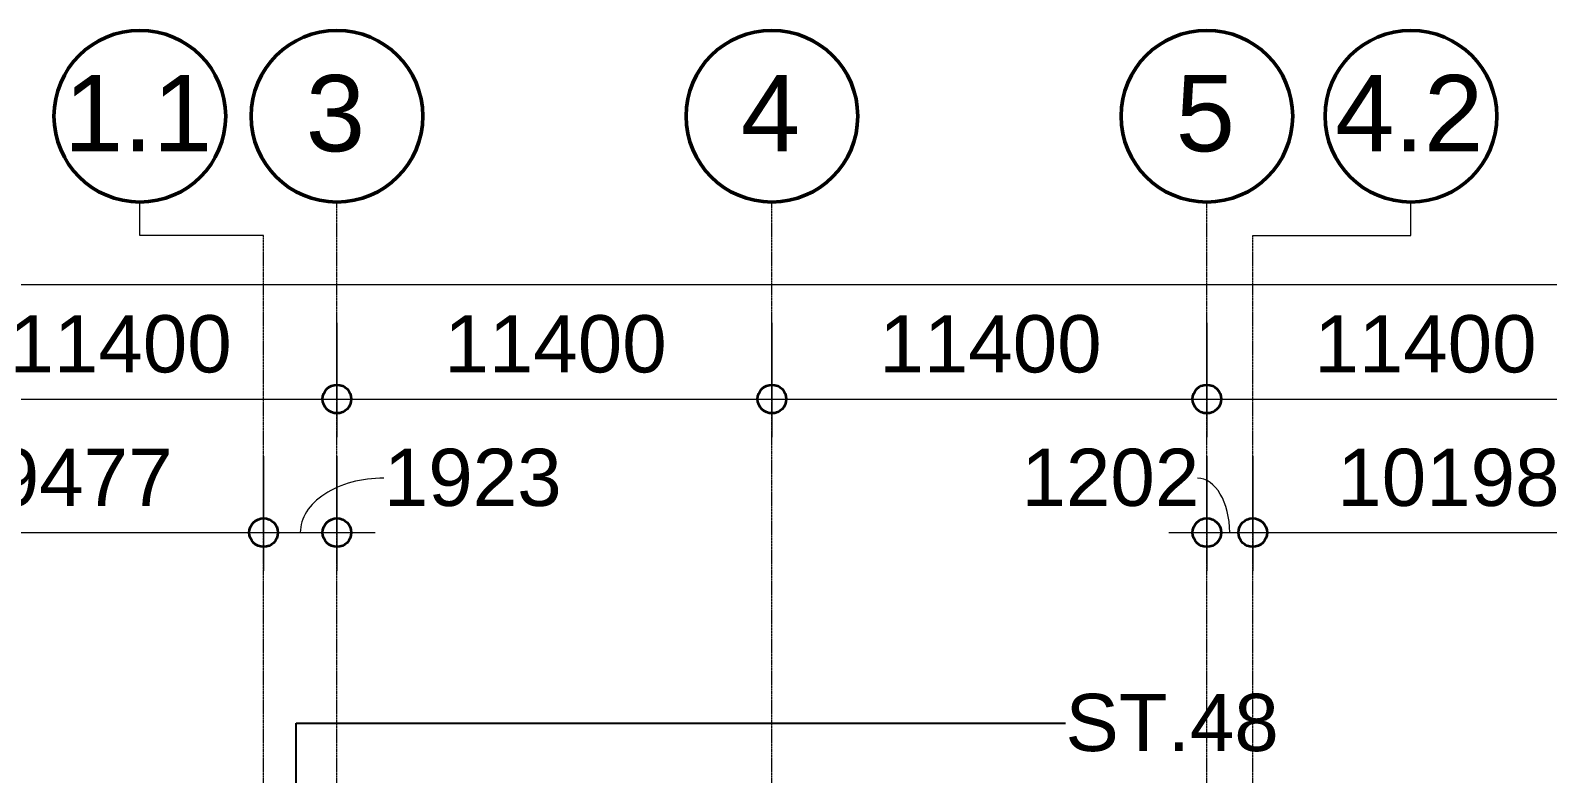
# Model space of a CAD drawing. Header units: millimetres. Extents: x 984 to 425800, y -34355 to 59419.
# Drawn here: x 116180 to 155948, y 39939 to 59419 of the extents above; entities that cross this region are included whole.
import ezdxf

# ---------------------------------------------------------------- set-up
doc = ezdxf.new("R2010")
doc.units = ezdxf.units.MM
doc.linetypes.add('DPA_Grid _ Level 100', pattern=[10, 5.5, -1.6, 1.3, -1.6])
for name, color, linetype, lineweight in [('A-ANNO-DIMS', 1, 'Continuous', 9), ('A-ANNO-DIMS-500', 1, 'Continuous', 9), ('S-GRID', 251, 'Continuous', 9), ('S-GRID-IDEN', 3, 'Continuous', 50), ('S-STRS-IDEN', 3, 'Continuous', 25)]:
    doc.layers.add(name, color=color, linetype=linetype, lineweight=lineweight)
doc.styles.add('Arial_2', font='arial.ttf', dxfattribs={"height": 2000})
doc.styles.add('Arial_3', font='arial.ttf', dxfattribs={"height": 1500})
doc.dimstyles.new('DPA-DIM-3_0_C-C', dxfattribs={"dimscale": 304.8, "dimtxt": 1530.3891, "dimasz": 2.46063, "dimexe": 3.28084, "dimexo": 0.0625, "dimgap": 0.82021, "dimtad": 1, "dimdec": 0, "dimzin": 0, "dimdsep": 46, "dimtxsty": 'Arial_3', "dimblk1": 'DOTBLANK', "dimblk2": 'DOTBLANK', "dimsah": 1, "dimcen": 0.09, "dimdle": 3.28084, "dimadec": 8, "dimazin": 0, "dimtfac": 1, "dimtdec": 4, "dimtix": 1, "dimtmove": 0, "dimatfit": 3, "dimfxl": 6.56168, "dimfxlon": 1, "dimtvp": 1, "dimtolj": 1, "dimtzin": 0, "dimarcsym": 2})
doc.dimstyles.new('DPA-DIM-3_0_C-C_1', dxfattribs={"dimscale": 304.8, "dimtxt": 1530.3891, "dimasz": 2.46063, "dimexe": 3.28084, "dimexo": 0.0625, "dimgap": 0.82021, "dimtad": 1, "dimdec": 0, "dimzin": 0, "dimdsep": 46, "dimtxsty": 'Arial_3', "dimblk1": 'DOTBLANK', "dimblk2": 'DOTBLANK', "dimsah": 1, "dimcen": 0.09, "dimdle": 3.28084, "dimadec": 8, "dimazin": 0, "dimtfac": 1, "dimtdec": 4, "dimtix": 1, "dimtmove": 1, "dimatfit": 3, "dimfxl": 6.56168, "dimfxlon": 1, "dimtvp": 1, "dimtolj": 1, "dimtzin": 0, "dimarcsym": 2})

# ---------------------------------------------------------------- blocks, each defined once
blk = doc.blocks.new('Grid - 100 Scale-2291345-4110-01 GROUND LEVEL - REFLECTED CEILING PLAN')
at = {"layer": 'S-GRID-IDEN'}
blk.add_circle((0, 0), 4.5, dxfattribs=at)
blk = doc.blocks.new('DIMBLOCK1-4110-01 GROUND LEVEL - REFLECTED CEILING PLAN')
at = {"layer": 'A-ANNO-DIMS-500'}
for p, q in [((103181, 54757), (103181, 51757)), ((103181, 52757), (103181, 54757)), ((392481, 54757), (392481, 51757)), ((392481, 52757), (392481, 54757)), ((102181, 52757), (393481, 52757))]:
    blk.add_line(p, q, dxfattribs=at)
at = {"layer": 'A-ANNO-DIMS-500', "lineweight": 35}
for centre in [(103181, 52757), (392481, 52757)]:
    blk.add_circle(centre, 375, dxfattribs=at)
at = {"layer": 'A-ANNO-DIMS-500', "color": 0, "insert": (244370, 54954), "char_height": 1500, "width": 8306.48, "attachment_point": 1, "line_spacing_factor": 0.941778, "style": 'Arial_3'}
blk.add_mtext('289300', dxfattribs=at)
blk = doc.blocks.new('_DotBlank')
at = {"color": 0, "linetype": 'ByBlock', "lineweight": -2}
blk.add_line((-0.5, 0), (-1, 0), dxfattribs=at)
blk.add_circle((0, 0), 0.5, dxfattribs=at)
blk = doc.blocks.new('DIMBLOCK3-4110-01 GROUND LEVEL - REFLECTED CEILING PLAN')
at = {"layer": 'A-ANNO-DIMS-500'}
for p, q in [((112816, 51757), (112816, 48757)), ((112816, 49757), (112816, 51757)), ((124216, 51757), (124216, 48757)), ((124216, 49757), (124216, 51757)), ((112816, 49757), (124216, 49757))]:
    blk.add_line(p, q, dxfattribs=at)
at = {"layer": 'A-ANNO-DIMS-500', "lineweight": 35}
for centre in [(112816, 49757), (124216, 49757)]:
    blk.add_circle(centre, 375, dxfattribs=at)
at = {"layer": 'A-ANNO-DIMS-500', "color": 0, "insert": (115632, 51954), "char_height": 1500, "width": 6922.07, "attachment_point": 1, "line_spacing_factor": 0.941778, "style": 'Arial_3'}
blk.add_mtext('11400', dxfattribs=at)
blk = doc.blocks.new('DIMBLOCK4-4110-01 GROUND LEVEL - REFLECTED CEILING PLAN')
at = {"layer": 'A-ANNO-DIMS-500'}
for p, q in [((124216, 51757), (124216, 48757)), ((124216, 49757), (124216, 51757)), ((135616, 51757), (135616, 48757)), ((135616, 49757), (135616, 51757)), ((124216, 49757), (135616, 49757))]:
    blk.add_line(p, q, dxfattribs=at)
at = {"layer": 'A-ANNO-DIMS-500', "lineweight": 35}
for centre in [(124216, 49757), (135616, 49757)]:
    blk.add_circle(centre, 375, dxfattribs=at)
at = {"layer": 'A-ANNO-DIMS-500', "color": 0, "insert": (127032, 51954), "char_height": 1500, "width": 6922.07, "attachment_point": 1, "line_spacing_factor": 0.941778, "style": 'Arial_3'}
blk.add_mtext('11400', dxfattribs=at)
blk = doc.blocks.new('DIMBLOCK5-4110-01 GROUND LEVEL - REFLECTED CEILING PLAN')
at = {"layer": 'A-ANNO-DIMS-500'}
for p, q in [((135616, 51757), (135616, 48757)), ((135616, 49757), (135616, 51757)), ((147016, 51757), (147016, 48757)), ((147016, 49757), (147016, 51757)), ((135616, 49757), (147016, 49757))]:
    blk.add_line(p, q, dxfattribs=at)
at = {"layer": 'A-ANNO-DIMS-500', "lineweight": 35}
for centre in [(135616, 49757), (147016, 49757)]:
    blk.add_circle(centre, 375, dxfattribs=at)
at = {"layer": 'A-ANNO-DIMS-500', "color": 0, "insert": (138432, 51954), "char_height": 1500, "width": 6922.07, "attachment_point": 1, "line_spacing_factor": 0.941778, "style": 'Arial_3'}
blk.add_mtext('11400', dxfattribs=at)
blk = doc.blocks.new('DIMBLOCK6-4110-01 GROUND LEVEL - REFLECTED CEILING PLAN')
at = {"layer": 'A-ANNO-DIMS-500'}
for p, q in [((147016, 51757), (147016, 48757)), ((147016, 49757), (147016, 51757)), ((158416, 51757), (158416, 48757)), ((158416, 49757), (158416, 51757)), ((147016, 49757), (158416, 49757))]:
    blk.add_line(p, q, dxfattribs=at)
at = {"layer": 'A-ANNO-DIMS-500', "lineweight": 35}
for centre in [(147016, 49757), (158416, 49757)]:
    blk.add_circle(centre, 375, dxfattribs=at)
at = {"layer": 'A-ANNO-DIMS-500', "color": 0, "insert": (149832, 51954), "char_height": 1500, "width": 6922.07, "attachment_point": 1, "line_spacing_factor": 0.941778, "style": 'Arial_3'}
blk.add_mtext('11400', dxfattribs=at)
blk = doc.blocks.new('DIMBLOCK30-4110-01 GROUND LEVEL - REFLECTED CEILING PLAN')
at = {"layer": 'A-ANNO-DIMS-500'}
for p, q in [((122293, 48257), (122293, 45257)), ((122293, 46257), (122293, 48257)), ((124216, 48257), (124216, 45257)), ((124216, 46257), (124216, 48257)), ((121293, 46257), (125216, 46257))]:
    blk.add_line(p, q, dxfattribs=at)
at = {"layer": 'A-ANNO-DIMS-500', "lineweight": 35}
for centre in [(122293, 46257), (124216, 46257)]:
    blk.add_circle(centre, 375, dxfattribs=at)
at = {"layer": 'A-ANNO-DIMS-500'}
blk.add_ellipse((125444, 46257), major_axis=(2190, 0), ratio=0.651782, start_param=1.570796, end_param=3.141593, dxfattribs=at)
at = {"layer": 'A-ANNO-DIMS-500', "color": 0, "insert": (125444, 48454), "char_height": 1500, "width": 5537.65, "attachment_point": 1, "line_spacing_factor": 0.941778, "style": 'Arial_3'}
blk.add_mtext('1923', dxfattribs=at)
blk = doc.blocks.new('DIMBLOCK32-4110-01 GROUND LEVEL - REFLECTED CEILING PLAN')
at = {"layer": 'A-ANNO-DIMS-500'}
for p, q in [((147016, 48257), (147016, 45257)), ((147016, 46257), (147016, 48257)), ((148218, 48257), (148218, 45257)), ((148218, 46257), (148218, 48257)), ((146016, 46257), (148218, 46257))]:
    blk.add_line(p, q, dxfattribs=at)
at = {"layer": 'A-ANNO-DIMS-500', "lineweight": 35}
for centre in [(147016, 46257), (148218, 46257)]:
    blk.add_circle(centre, 375, dxfattribs=at)
at = {"layer": 'A-ANNO-DIMS-500'}
blk.add_ellipse((146770, 46257), major_axis=(0, 1427), ratio=0.592919, start_param=4.712389, end_param=6.283185, dxfattribs=at)
at = {"layer": 'A-ANNO-DIMS-500', "color": 0, "insert": (142156, 48454), "char_height": 1500, "width": 5537.65, "attachment_point": 1, "line_spacing_factor": 0.941778, "style": 'Arial_3'}
blk.add_mtext('1202', dxfattribs=at)
blk = doc.blocks.new('DIMBLOCK33-4110-01 GROUND LEVEL - REFLECTED CEILING PLAN')
at = {"layer": 'A-ANNO-DIMS-500'}
for p, q in [((148218, 48257), (148218, 45257)), ((148218, 46257), (148218, 48257)), ((158416, 48257), (158416, 45257)), ((158416, 46257), (158416, 48257)), ((148218, 46257), (158416, 46257))]:
    blk.add_line(p, q, dxfattribs=at)
at = {"layer": 'A-ANNO-DIMS-500', "lineweight": 35}
for centre in [(148218, 46257), (158416, 46257)]:
    blk.add_circle(centre, 375, dxfattribs=at)
at = {"layer": 'A-ANNO-DIMS-500', "color": 0, "insert": (150433, 48454), "char_height": 1500, "width": 6922.07, "attachment_point": 1, "line_spacing_factor": 0.941778, "style": 'Arial_3'}
blk.add_mtext('10198', dxfattribs=at)
blk = doc.blocks.new('DIMBLOCK35-4110-01 GROUND LEVEL - REFLECTED CEILING PLAN')
at = {"layer": 'A-ANNO-DIMS-500'}
for p, q in [((112816, 48257), (112816, 45257)), ((112816, 46257), (112816, 48257)), ((122293, 48257), (122293, 45257)), ((122293, 46257), (122293, 48257)), ((111816, 46257), (123293, 46257))]:
    blk.add_line(p, q, dxfattribs=at)
at = {"layer": 'A-ANNO-DIMS-500', "lineweight": 35}
for centre in [(112816, 46257), (122293, 46257)]:
    blk.add_circle(centre, 375, dxfattribs=at)
at = {"layer": 'A-ANNO-DIMS-500', "color": 0, "insert": (115247, 48454), "char_height": 1500, "width": 5537.65, "attachment_point": 1, "line_spacing_factor": 0.941778, "style": 'Arial_3'}
blk.add_mtext('9477', dxfattribs=at)

msp = doc.modelspace()

# ---------------------------------------------------------------- linework, layer by layer
at = {"layer": 'S-GRID'}
for p, q in [((119049.1, 54038.7), (119049.1, 54919.2)), ((152365.5, 54038.7), (152365.5, 54919.2)), ((122292.8, 54038.7), (119049.1, 54038.7)), ((148217.7, 54038.7), (152365.5, 54038.7))]:
    msp.add_line(p, q, dxfattribs=at)
at = {"layer": 'S-GRID', "linetype": 'DPA_Grid _ Level 100'}
for p, q in [((124215.8, -30742.3), (124215.8, 54919.2)), ((135615.8, -30742.3), (135615.8, 54919.2)), ((147015.8, -30742.3), (147015.8, 54919.2)), ((122292.8, -30742.3), (122292.8, 54038.7)), ((148217.7, -30742.3), (148217.7, 54038.7))]:
    msp.add_line(p, q, dxfattribs=at)
at = {"layer": 'S-STRS-IDEN'}
for p, q in [((123142.8, 41258.3), (143310.4, 41258.3)), ((123142.8, 17722), (123142.8, 41258.3))]:
    msp.add_line(p, q, dxfattribs=at)

# ---------------------------------------------------------------- block references
at = {"layer": 'S-GRID-IDEN', "xscale": 499.9999999999995, "yscale": 499.9999999999995, "zscale": 499.9999999999995}
for p in [(119049.1, 57169.2), (124215.8, 57169.2), (135615.8, 57169.2), (147015.8, 57169.2), (152365.5, 57169.2)]:
    msp.add_blockref('Grid - 100 Scale-2291345-4110-01 GROUND LEVEL - REFLECTED CEILING PLAN', p, dxfattribs=at)

# ---------------------------------------------------------------- texts
at = {"layer": 'S-GRID-IDEN', "lineweight": 9, "char_height": 2000, "attachment_point": 1, "style": 'Arial_2'}
for s, insert, width in [('1.1', (117060.1, 58248.7), 4729.956), ('3', (123399.3, 58248.7), 1883.966), ('4', (134799.3, 58248.7), 1883.966), ('5', (146199.3, 58248.7), 1883.966), ('4.2', (150376.6, 58248.7), 4729.956)]:
    msp.add_mtext(s, dxfattribs=dict(at, insert=insert, width=width))
at = {"layer": 'S-STRS-IDEN', "lineweight": 9, "insert": (143310.4, 42030.1), "char_height": 1500, "width": 6934.597, "attachment_point": 1, "style": 'Arial_3'}
msp.add_mtext('ST.48', dxfattribs=at)

# ---------------------------------------------------------------- dimensions: what is measured, and where the dimension line sits
at = {"layer": 'A-ANNO-DIMS'}
for base, p1, p2, override, picture, middle in [((392480.8, 52757), (103180.8, 54757), (392480.8, 54757), {"dimpost": '<>', "dimfxl": 289300}, 'DIMBLOCK1-4110-01 GROUND LEVEL - REFLECTED CEILING PLAN', (247830.8, 53773.4)), ((124215.8, 49757), (112815.8, 51757), (124215.8, 51757), {"dimpost": '<>', "dimfxl": 11400}, 'DIMBLOCK3-4110-01 GROUND LEVEL - REFLECTED CEILING PLAN', (118515.8, 50772.9)), ((135615.8, 49757), (124215.8, 51757), (135615.8, 51757), {"dimpost": '<>', "dimfxl": 11400}, 'DIMBLOCK4-4110-01 GROUND LEVEL - REFLECTED CEILING PLAN', (129915.8, 50772.9)), ((147015.8, 49757), (135615.8, 51757), (147015.8, 51757), {"dimpost": '<>', "dimfxl": 11400}, 'DIMBLOCK5-4110-01 GROUND LEVEL - REFLECTED CEILING PLAN', (141315.8, 50772.9)), ((158415.8, 49757), (147015.8, 51757), (158415.8, 51757), {"dimpost": '<>', "dimfxl": 11400}, 'DIMBLOCK6-4110-01 GROUND LEVEL - REFLECTED CEILING PLAN', (152715.8, 50772.9)), ((122292.8, 46257), (112815.8, 48257), (122292.8, 48257), {"dimpost": '<>', "dimfxl": 9477.000119}, 'DIMBLOCK35-4110-01 GROUND LEVEL - REFLECTED CEILING PLAN', (117554.3, 47272.9)), ((158415.8, 46257), (148217.7, 48257), (158415.8, 48257), {"dimpost": '<>', "dimfxl": 10198.138815}, 'DIMBLOCK33-4110-01 GROUND LEVEL - REFLECTED CEILING PLAN', (153316.7, 47272.9))]:
    dim = msp.add_linear_dim(base=base, p1=p1, p2=p2, dimstyle='DPA-DIM-3_0_C-C', override=override, dxfattribs=at)
    dim.commit()
    dim.dimension.update_dxf_attribs({"geometry": picture, "text_midpoint": middle})
for base, p1, p2, override, picture, middle in [((124215.8, 46257), (122292.8, 48257), (124215.8, 48257), {"dimpost": '<>', "dimfxl": 1922.999881}, 'DIMBLOCK30-4110-01 GROUND LEVEL - REFLECTED CEILING PLAN', (128212.8, 47454.4)), ((148217.7, 46257), (147015.8, 48257), (148217.7, 48257), {"dimpost": '<>', "dimfxl": 1201.861185}, 'DIMBLOCK32-4110-01 GROUND LEVEL - REFLECTED CEILING PLAN', (144924.6, 47454.4))]:
    dim = msp.add_linear_dim(base=base, p1=p1, p2=p2, dimstyle='DPA-DIM-3_0_C-C_1', override=override, dxfattribs=at)
    dim.commit()
    dim.dimension.update_dxf_attribs({"geometry": picture, "text_midpoint": middle, "dimtype": 160})

doc.saveas('drawing.dxf')
